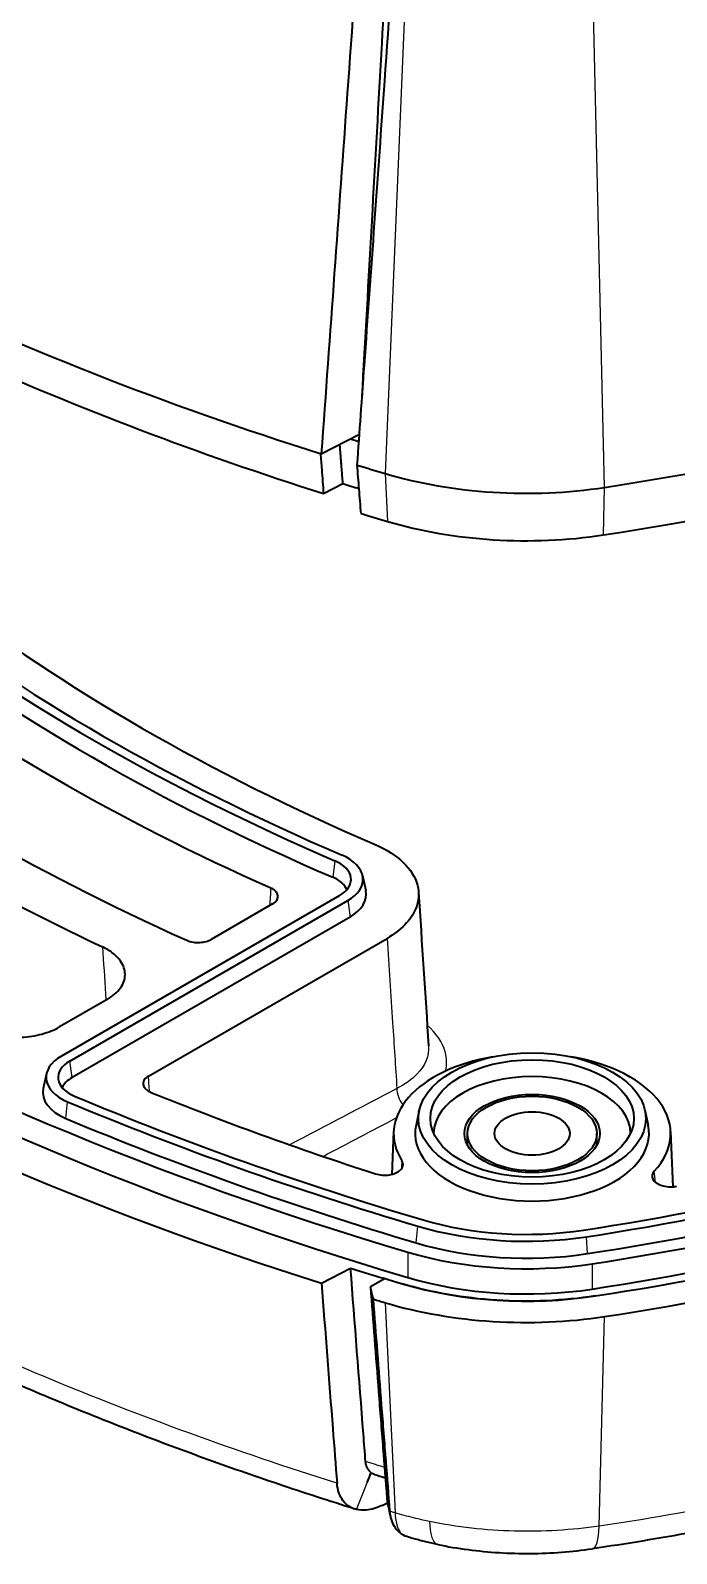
# Model space of a CAD drawing. Header units: millimetres. Extents: x 0 to 1594, y 0 to 281.
# Drawn here: x 265.48 to 275.97, y 102.24 to 126.99 of the extents above; entities that cross this region are included whole.
import ezdxf

# ---------------------------------------------------------------- set-up
doc = ezdxf.new("R2010")
doc.units = ezdxf.units.MM
doc.layers.add('Visible (ISO)', color=7, linetype='Continuous', lineweight=35)
doc.layers.add('Visible Narrow (ISO)', color=7, linetype='Continuous', lineweight=25)

msp = doc.modelspace()

# ---------------------------------------------------------------- linework, layer by layer
at = {"layer": 'Visible (ISO)'}
for p, q in [((270.2028, 120.1094), (270.823, 120.4327)), ((270.2387, 119.4651), (270.553, 119.6289)), ((270.873, 113.2591), (270.9255, 113.018)), ((270.4942, 112.9316), (265.9802, 110.3254)), ((266.1175, 110.2462), (270.6315, 112.8523)), ((269.4102, 112.798), (268.4122, 112.2218)), ((270.6689, 112.5858), (266.1549, 109.9796)), ((267.3944, 110.0012), (271.2708, 112.2393)), ((266.7216, 111.2458), (265.9486, 110.7995)), ((265.7387, 110.0406), (265.6862, 109.7995)), ((271.7942, 109.4459), (271.7417, 109.2047)), ((275.4595, 109.4459), (275.512, 109.2047)), ((271.3775, 109.1), (271.3478, 108.4048)), ((272.5769, 108.8787), (272.5769, 109.068)), ((274.6769, 108.8787), (274.6769, 109.068)), ((275.8762, 109.1), (275.9145, 108.2033)), ((270.2055, 106.6363), (270.6774, 106.8823)), ((271.2377, 106.71), (270.9997, 106.5774))]:
    msp.add_line(p, q, dxfattribs=at)
for centre, major_axis, ratio, start_param, end_param in [((291.8349, 142.8913), (-45, 0), 0.5773503, 0.8761303, 1.0693283), ((291.8349, 142.0748), (-44.7213, 0), 0.5773503, 0.9112932, 1.0668278), ((267.1559, 136.314), (-30, 0), 0.5773503, 1.8286114, 2.1172067), ((267.1559, 135.4975), (29.9213, 0), 0.5773503, 4.9702041, 5.2587993), ((291.8349, 142.8913), (44.4, 0), 0.5773503, 4.2156272, 4.2192021), ((291.8349, 142.8913), (-45, 0), 0.5773503, 1.0840716, 1.0954817), ((273.5301, 122.3573), (5, 0), 0.5773503, 4.2370743, 4.9702041), ((291.8349, 142.0748), (-44.3213, 0), 0.5773503, 1.0699446, 1.0767126), ((291.8349, 142.0748), (44.9213, 0), 0.5773503, 4.2262756, 4.2370743), ((273.5301, 121.5408), (4.9213, 0), 0.5773503, 4.2370743, 4.9702041), ((291.8349, 129.8274), (44.1956, 0), 0.5773503, 3.6169073, 4.2370743), ((291.8349, 129.8274), (-34.7131, 0), 0.5773503, 0.6408811, 0.9299153), ((291.8349, 129.4191), (44.2, 0), 0.5773503, 3.6169073, 4.2370743), ((291.8349, 130.0723), (35.8102, 0), 0.5773503, 3.7825075, 4.0714741), ((291.8349, 130.0723), (-35.616, 0), 0.5773503, 0.6409149, 0.9298815), ((291.8349, 129.8274), (-35.8631, 0), 0.5773503, 0.6409149, 0.9298815), ((291.8349, 129.4191), (-45, 0), 0.5773503, 0.5013987, 1.0693976), ((291.8349, 129.8274), (36.7131, 0), 0.5773503, 3.7996594, 4.0543222), ((291.8349, 129.8274), (-38.7131, 0), 0.5773503, 0.6627325, 0.9080638), ((291.8349, 129.8274), (39.7131, 0), 0.5773503, 3.8285671, 4.0254145), ((270.0325, 113.1981), (0.8471, 0), 0.5773503, 5.4977871, 7.2130668), ((270.0325, 113.1981), (0.6529, 0), 0.5773503, 5.4977871, 7.2130668), ((270.0325, 112.9532), (0.6, 0), 0.5773503, 0.2252758, 0.9298815), ((270.0325, 112.9532), (0.9, 0), 0.5773503, 5.4977871, 6.4081926), ((15791.1077, 9864.404), (-10391.2281, -19445.3794), 0.5958457, 5.5188406, 5.51898), ((266.5792, 109.9796), (-0.8471, 0), 0.5773503, 5.4977871, 7.2262122), ((266.5792, 109.9796), (-0.6529, 0), 0.5773503, 5.4977871, 7.2262122), ((273.6269, 109.068), (-2.25, 0), 0.5773503, 5.0000969, 6.6321991), ((273.6269, 109.068), (2.25, 0), 0.5773503, 5.7931202, 7.5662738), ((266.5792, 109.7347), (-0.6, 0), 0.5773503, 5.4977871, 6.0579095), ((273.6269, 109.068), (1.6, 0), 0.5773503, 0.0058395, 3.1357532), ((266.5792, 109.7347), (-0.9, 0), 0.5773503, 6.158178, 7.2262122), ((291.8349, 130.0723), (43.6529, 0), 0.5773503, 4.0846195, 4.2370743), ((291.8349, 129.8274), (-42.5, 0), 0.5773503, 0.9592534, 1.060717), ((291.8349, 130.0723), (43.8471, 0), 0.5773503, 4.0846195, 4.2370743), ((291.8349, 129.8274), (-43.9, 0), 0.5773503, 0.9430269, 1.0954817), ((273.6269, 109.068), (1.9, 0), 0.5773503, 3.0165853, 6.4081926), ((267.1559, 123.495), (28.6529, 0), 0.5773503, 4.9702041, 5.2587993), ((267.1559, 123.495), (28.8471, 0), 0.5773503, 4.9702041, 5.2587993), ((273.6269, 108.823), (-1.0768, 0), 0.5773503, 6.0596329, 6.1409876), ((267.1559, 123.2501), (-28.9, 0), 0.5773503, 1.8286114, 2.1172067), ((273.6269, 108.823), (1.0768, 0), 0.5773503, 0.1421977, 0.2235525), ((267.1559, 123.2501), (29.1956, 0), 0.5773503, 4.9702041, 5.2587993), ((267.1559, 122.8418), (29.2, 0), 0.5773503, 4.9702041, 5.2587993), ((267.1559, 122.8418), (29.4, 0), 0.5773503, 4.9701974, 5.2587997), ((267.1559, 122.8418), (-29.4, 0), 0.5773503, 1.8286114, 2.1172067), ((267.1559, 122.8418), (-30, 0), 0.5773503, 1.8286114, 2.1172067), ((273.5301, 109.5383), (3.6529, 0), 0.5773503, 4.2370743, 4.9702041), ((273.5301, 109.5383), (3.8471, 0), 0.5773503, 4.2370743, 4.9702041), ((273.5301, 109.2934), (-3.9, 0), 0.5773503, 1.0954817, 1.8286114), ((273.5301, 109.2934), (4.1956, 0), 0.5773503, 4.2370743, 4.9702041), ((291.8349, 129.4191), (44.4, 0), 0.5773503, 4.2299959, 4.2370785), ((291.8349, 129.4191), (-44.4, 0), 0.5773503, 1.0884032, 1.0954817), ((273.5301, 108.8851), (4.2, 0), 0.5773503, 4.2370743, 4.9702041), ((273.5301, 108.8851), (-4.4, 0), 0.5773503, 1.0954817, 1.8286114), ((291.8349, 129.4191), (-45, 0), 0.5773503, 1.0906456, 1.0954817), ((273.5301, 108.8851), (-5, 0), 0.5773503, 1.0954817, 1.8286114), ((291.848, 126.0711), (44.1223, -0.075), 0.5797812, 4.2229391, 4.2274463)]:
    msp.add_ellipse(centre, major_axis=major_axis, ratio=ratio, start_param=start_param, end_param=end_param, dxfattribs=at)
for centre, major_axis in [((273.6269, 109.3129), (1.8471, 0)), ((273.6269, 109.3129), (1.6529, 0)), ((273.6269, 109.068), (1.1, 0)), ((273.6269, 109.068), (1.05, 0)), ((273.6269, 109.068), (0.6105, 0))]:
    msp.add_ellipse(centre, major_axis=major_axis, ratio=0.5773503, dxfattribs=at)
for points, knots in [([(270.7868, 119.9277), (270.8256, 120.4692), (270.8643, 121.011), (271.0133, 123.0925), (271.1235, 124.6325), (271.3063, 127.1844), (271.3788, 128.1955), (271.4512, 129.2064)], [1.6469177, 1.6469177, 1.6469177, 1.6469177, 1.8386273, 1.8386273, 2.3835181, 2.3835181, 2.7416476, 2.7416476, 2.7416476, 2.7416476]), ([(270.8645, 121.0126), (270.9726, 122.937), (271.0809, 124.8615), (271.2364, 127.6246), (271.2837, 128.4635), (271.3309, 129.3023)], [0.0684569, 0.0684569, 0.0684569, 0.0684569, 0.755611, 0.755611, 1.05511854, 1.05511854, 1.05511854, 1.05511854]), ([(270.8546, 129.1704), (270.7777, 128.1029), (270.7008, 127.0354), (270.4835, 124.0152), (270.3431, 122.0621), (270.2028, 120.1094)], [0.3083428, 0.3083428, 0.3083428, 0.3083428, 0.6867872, 0.6867872, 1.3791764, 1.3791764, 1.3791764, 1.3791764]), ([(270.1885, 120.1139), (270.1951, 120.0283), (270.2018, 119.9425), (270.2185, 119.726), (270.2286, 119.5954), (270.2387, 119.4651)], [0.018290292, 0.018290292, 0.018290292, 0.018290292, 0.05113157, 0.05113157, 0.101175317, 0.101175317, 0.101175317, 0.101175317]), ([(270.8479, 119.144), (270.8378, 119.2745), (270.8276, 119.405), (270.8072, 119.6663), (270.797, 119.797), (270.7868, 119.9277)], [0, 0, 0, 0, 0.05013125, 0.05013125, 0.10034545, 0.10034545, 0.10034545, 0.10034545]), ([(271.0798, 113.7626), (271.2626, 113.6839), (271.4171, 113.5853), (271.6515, 113.3597), (271.7294, 113.2348), (271.7977, 112.9749), (271.7876, 112.8424), (271.696, 112.6252), (271.6372, 112.539), (271.4807, 112.3783), (271.3837, 112.3045), (271.2708, 112.2393)], [0, 0, 0, 0, 0.06841888, 0.06841888, 0.13673814, 0.13673814, 0.20501186, 0.20501186, 0.25291277, 0.25291277, 0.30082787, 0.30082787, 0.30082787, 0.30082787]), ([(269.4102, 112.798), (269.4378, 112.814), (269.4598, 112.8329), (269.4899, 112.8745), (269.4978, 112.8968), (269.4983, 112.9419), (269.4909, 112.9642), (269.4664, 112.9993), (269.4533, 113.0127), (269.4213, 113.0371), (269.4025, 113.048), (269.3815, 113.0574)], [0, 0, 0, 0, 0.011727839, 0.011727839, 0.023439189, 0.023439189, 0.035143424, 0.035143424, 0.043096748, 0.043096748, 0.051052537, 0.051052537, 0.051052537, 0.051052537]), ([(268.0157, 112.2078), (268.0465, 112.1939), (268.0817, 112.1836), (268.1569, 112.1714), (268.1962, 112.1697), (268.2683, 112.1745), (268.3007, 112.18), (268.361, 112.1968), (268.3885, 112.2081), (268.4122, 112.2218)], [0, 0, 0, 0, 0.011721324, 0.011721324, 0.023431518, 0.023431518, 0.033484823, 0.033484823, 0.04354044, 0.04354044, 0.04354044, 0.04354044]), ([(266.7216, 111.2458), (266.8138, 111.299), (266.887, 111.362), (266.9874, 111.5008), (267.0137, 111.5751), (267.0153, 111.7253), (266.9907, 111.7997), (266.9108, 111.9141), (266.87, 111.9564), (266.7711, 112.0341), (266.7134, 112.0693), (266.6488, 112.0999)], [0, 0, 0, 0, 0.03909006, 0.03909006, 0.0781273, 0.0781273, 0.1171428, 0.1171428, 0.14220416, 0.14220416, 0.16727226, 0.16727226, 0.16727226, 0.16727226]), ([(264.6061, 110.7623), (264.7066, 110.7144), (264.8223, 110.6784), (265.071, 110.634), (265.2016, 110.626), (265.447, 110.6387), (265.56, 110.6563), (265.7705, 110.7132), (265.8664, 110.752), (265.9486, 110.7995)], [0, 0, 0, 0, 0.03907277, 0.03907277, 0.07810683, 0.07810683, 0.11296653, 0.11296653, 0.14783463, 0.14783463, 0.14783463, 0.14783463]), ([(267.3944, 110.0012), (267.3668, 109.9852), (267.3448, 109.9663), (267.3146, 109.9247), (267.3068, 109.9024), (267.3063, 109.8573), (267.3137, 109.835), (267.339, 109.7987), (267.3536, 109.7842), (267.3895, 109.7581), (267.4106, 109.7466), (267.4343, 109.7371)], [0, 0, 0, 0, 0.011729434, 0.011729434, 0.023441201, 0.023441201, 0.03514471, 0.03514471, 0.043798333, 0.043798333, 0.052455094, 0.052455094, 0.052455094, 0.052455094]), ([(271.0844, 108.4135), (271.1187, 108.4024), (271.1565, 108.3953), (271.2345, 108.3898), (271.2739, 108.3915), (271.3491, 108.4036), (271.3843, 108.4137), (271.4458, 108.4413), (271.4715, 108.4584), (271.5103, 108.4973), (271.5229, 108.5188), (271.5313, 108.555), (271.5316, 108.569), (271.5263, 108.5969), (271.5208, 108.6106), (271.5125, 108.6237)], [0, 0, 0, 0, 0.011808074, 0.011808074, 0.023555368, 0.023555368, 0.035243605, 0.035243605, 0.046908108, 0.046908108, 0.058597199, 0.058597199, 0.065868139, 0.065868139, 0.073144414, 0.073144414, 0.073144414, 0.073144414]), ([(275.612, 108.4565), (275.5935, 108.4365), (275.582, 108.4146), (275.5741, 108.3695), (275.5779, 108.3468), (275.6002, 108.3036), (275.6185, 108.2835), (275.6675, 108.2485), (275.6976, 108.234), (275.7659, 108.2124), (275.8035, 108.2055), (275.8641, 108.2016), (275.8862, 108.2015), (275.9301, 108.2042), (275.9518, 108.207), (275.9727, 108.2111)], [0, 0, 0, 0, 0.011797471, 0.011797471, 0.023540377, 0.023540377, 0.035231886, 0.035231886, 0.046904608, 0.046904608, 0.058601384, 0.058601384, 0.065221382, 0.065221382, 0.071846295, 0.071846295, 0.071846295, 0.071846295]), ([(270.9217, 103.7382), (270.9101, 103.8873), (270.8985, 104.0365), (270.817, 105.0846), (270.7472, 105.9835), (270.6774, 106.8823)], [0.26440529, 0.26440529, 0.26440529, 0.26440529, 0.32169913, 0.32169913, 0.66690524, 0.66690524, 0.66690524, 0.66690524]), ([(270.6774, 106.8823), (270.7704, 106.8532), (270.8636, 106.8243), (271.0504, 106.7669), (271.1439, 106.7383), (271.2377, 106.71)], [0, 0, 0, 0, 0.031742287, 0.031742287, 0.063484573, 0.063484573, 0.063484573, 0.063484573]), ([(270.2055, 106.6363), (270.2665, 105.8487), (270.3276, 105.0611), (270.4117, 103.9778), (270.4346, 103.6821), (270.4575, 103.3864)], [0, 0, 0, 0, 0.30245462, 0.30245462, 0.41599842, 0.41599842, 0.41599842, 0.41599842]), ([(271.0488, 106.3761), (271.0406, 106.4097), (271.0324, 106.4432), (271.016, 106.5103), (271.0079, 106.5438), (270.9997, 106.5774)], [0, 0, 0, 0, 0.01760009, 0.01760009, 0.035200295, 0.035200295, 0.035200295, 0.035200295]), ([(270.9997, 106.5774), (271.0216, 106.2967), (271.0434, 106.0159), (271.0877, 105.448), (271.1101, 105.1608), (271.1325, 104.8735), (271.1564, 104.5672), (271.1803, 104.2608), (271.2251, 103.6864), (271.246, 103.4184), (271.2669, 103.1504)], [-0.67045117, -0.67045117, -0.67045117, -0.67045117, -0.56279167, -0.56279167, -0.45263594, -0.45263594, -0.45263594, -0.33514484, -0.33514484, -0.23232449, -0.23232449, -0.23232449, -0.23232449]), ([(274.6518, 106.4287), (274.1305, 106.3494), (273.5884, 106.326), (272.5167, 106.3936), (271.9961, 106.4839), (271.5168, 106.6263)], [0, 0, 0, 0, 0.16172059, 0.16172059, 0.32344114, 0.32344114, 0.32344114, 0.32344114]), ([(271.3174, 102.9365), (271.2964, 103.2045), (271.2755, 103.4725), (271.2306, 104.0468), (271.2067, 104.3532), (271.1828, 104.6595), (271.1604, 104.9467), (271.1379, 105.2338), (271.0933, 105.8061), (271.071, 106.0911), (271.0488, 106.3761)], [0.23232449, 0.23232449, 0.23232449, 0.23232449, 0.33514484, 0.33514484, 0.45263594, 0.45263594, 0.45263594, 0.56279167, 0.56279167, 0.67211988, 0.67211988, 0.67211988, 0.67211988]), ([(270.7481, 102.9663), (270.3312, 103.0968), (269.9178, 103.2312), (269.0984, 103.5076), (268.6924, 103.6496), (267.8883, 103.9411), (267.4902, 104.0906), (266.7021, 104.397), (266.3121, 104.5538), (265.5408, 104.8748), (265.1595, 105.0389), (264.7827, 105.2065)], [0.02305891, 0.02305891, 0.02305891, 0.02305891, 0.16290837, 0.16290837, 0.30275784, 0.30275784, 0.4426073, 0.4426073, 0.58245676, 0.58245676, 0.72230622, 0.72230622, 0.72230622, 0.72230622]), ([(282.3724, 104.1948), (281.8888, 104.027), (281.397, 103.8674), (280.3988, 103.5648), (279.8924, 103.4219), (278.8664, 103.1534), (278.3468, 103.0278), (277.2962, 102.7944), (276.7651, 102.6867), (275.693, 102.4896), (275.1519, 102.4003), (274.6064, 102.3209)], [0, 0, 0, 0, 0.16539328, 0.16539328, 0.33078655, 0.33078655, 0.49617983, 0.49617983, 0.66157311, 0.66157311, 0.82696638, 0.82696638, 0.82696638, 0.82696638]), ([(271.0127, 103.555), (270.9867, 103.5735), (270.9654, 103.5986), (270.9344, 103.6608), (270.9248, 103.6973), (270.9217, 103.7382)], [0.043120776, 0.043120776, 0.043120776, 0.043120776, 0.058930793, 0.058930793, 0.074643107, 0.074643107, 0.074643107, 0.074643107]), ([(271.066, 103.5285), (271.0472, 103.5344), (271.0297, 103.5429), (271.0135, 103.5544), (271.0131, 103.5547), (271.0127, 103.555)], [0.032872487, 0.032872487, 0.032872487, 0.032872487, 0.042665061, 0.042665061, 0.042922918, 0.042922918, 0.042922918, 0.042922918]), ([(270.7728, 102.9594), (270.7658, 102.9611), (270.7588, 102.9631), (270.6714, 102.9895), (270.6034, 103.0368), (270.5259, 103.1422), (270.5042, 103.1845), (270.4721, 103.279), (270.4619, 103.3308), (270.4575, 103.3864)], [0.039646009, 0.039646009, 0.039646009, 0.039646009, 0.043144553, 0.043144553, 0.083840994, 0.083840994, 0.105415164, 0.105415164, 0.126843213, 0.126843213, 0.126843213, 0.126843213]), ([(271.1927, 103.0262), (271.1028, 102.9829), (271.0141, 102.9566), (270.8749, 102.9439), (270.8218, 102.9474), (270.7728, 102.9594)], [0, 0, 0, 0, 0.036855551, 0.036855551, 0.061609464, 0.061609464, 0.061609464, 0.061609464]), ([(271.2669, 103.1504), (271.2669, 103.1495), (271.267, 103.1487), (271.2672, 103.147), (271.2672, 103.1461), (271.2673, 103.1453)], [0, 0, 0, 0, 0.00047708752, 0.00047708752, 0.00095417505, 0.00095417505, 0.00095417505, 0.00095417505]), ([(271.3179, 102.9298), (271.3178, 102.9309), (271.3177, 102.9321), (271.3175, 102.9343), (271.3175, 102.9354), (271.3174, 102.9365)], [-0.00095417505, -0.00095417505, -0.00095417505, -0.00095417505, -0.00047708752, -0.00047708752, 0, 0, 0, 0]), ([(271.5007, 102.5645), (271.4835, 102.5767), (271.4675, 102.5903), (271.4297, 102.628), (271.4094, 102.654), (271.392, 102.683), (271.3709, 102.7179), (271.354, 102.7571), (271.3296, 102.84), (271.3217, 102.8835), (271.3179, 102.9298)], [-0.069823221, -0.069823221, -0.069823221, -0.069823221, -0.058586767, -0.058586767, -0.041416822, -0.041416822, -0.041416822, -0.020708411, -0.020708411, -0.000954175, -0.000954175, -0.000954175, -0.000954175]), ([(272.0928, 102.3902), (272.0604, 102.3971), (272.0282, 102.4042), (271.964, 102.4187), (271.932, 102.4262), (271.8683, 102.4417), (271.8365, 102.4496), (271.7732, 102.4659), (271.7417, 102.4743), (271.6789, 102.4915), (271.6476, 102.5003), (271.6165, 102.5093)], [0.003541632, 0.003541632, 0.003541632, 0.003541632, 0.012358299, 0.012358299, 0.021174966, 0.021174966, 0.029991632, 0.029991632, 0.038808299, 0.038808299, 0.047624966, 0.047624966, 0.047624966, 0.047624966]), ([(272.0932, 102.3902), (272.2552, 102.3568), (272.4202, 102.3291), (272.7528, 102.2853), (272.9208, 102.2691), (273.2592, 102.2483), (273.4294, 102.2437), (273.7685, 102.246), (273.9376, 102.253), (274.2745, 102.2784), (274.4421, 102.297), (274.6064, 102.3209)], [-0.21986313, -0.21986313, -0.21986313, -0.21986313, -0.17589051, -0.17589051, -0.13191788, -0.13191788, -0.08794525, -0.08794525, -0.04397263, -0.04397263, 0, 0, 0, 0])]:
    msp.add_open_spline(points, degree=3, knots=knots, dxfattribs=at)
msp.add_rational_spline([(270.553, 119.6289), (270.5283, 119.9473), (270.5036, 120.2662)], [2.38778787099, 2.38648000112, 2.38517146931], degree=2, dxfattribs=at)
for points in [[(270.9483, 103.3952), (270.9698, 103.4484), (270.9912, 103.5017), (271.0127, 103.555)], [(271.1927, 103.0262), (271.2218, 103.0402), (271.251, 103.0543), (271.2801, 103.0683)], [(271.2673, 103.1453), (271.2692, 103.1237), (271.2724, 103.103), (271.2768, 103.0832)], [(271.3317, 102.8374), (271.3134, 102.9195), (271.2951, 103.0015), (271.2768, 103.0832)], [(271.515, 102.5543), (271.5095, 102.5577), (271.5041, 102.5613), (271.4988, 102.565)], [(271.6164, 102.5094), (271.58, 102.5199), (271.546, 102.535), (271.515, 102.5543)], [(272.0928, 102.3902), (272.0929, 102.3902), (272.093, 102.3902), (272.0932, 102.3902)]]:
    msp.add_open_spline(points, degree=3, dxfattribs=at)
at = {"layer": 'Visible Narrow (ISO)'}
for p, q in [((271.6355, 129.1516), (271.242, 119.7906)), ((274.805, 119.566), (274.5855, 128.9763)), ((271.242, 119.7906), (271.278, 119.0145)), ((274.7849, 118.7934), (274.805, 119.566)), ((270.4229, 113.5003), (270.3913, 113.2308)), ((270.6315, 112.8523), (270.6689, 112.5858)), ((266.1549, 109.9796), (266.1175, 110.2462)), ((266.0506, 109.3141), (266.0817, 109.5838)), ((271.7454, 107.2913), (271.7696, 107.5634)), ((274.5245, 107.1161), (274.511, 107.3906)), ((271.6101, 107.1395), (271.6081, 106.7291)), ((274.5999, 106.9511), (274.601, 106.5404)), ((271.242, 106.3184), (271.4004, 102.9052)), ((274.7166, 102.6899), (274.805, 106.0938)), ((271.2669, 103.1504), (271.3174, 102.9365)), ((271.3179, 102.9298), (271.2673, 103.1453))]:
    msp.add_line(p, q, dxfattribs=at)
for centre, major_axis, ratio, start_param, end_param in [((271.6425, 109.6857), (0.1397, -0.2655), 0.600618, 3.9849319, 4.9840289), ((271.8566, 103.481), (-0.2854, -0.9584), 0.3731406, 5.4630085, 6.1137819), ((274.4624, 103.3105), (0.1441, -0.9896), 0.2135304, 0, 0.8622224)]:
    msp.add_ellipse(centre, major_axis=major_axis, ratio=ratio, start_param=start_param, end_param=end_param, dxfattribs=at)
for points, knots in [([(264.9449, 124.6561), (264.9562, 124.7501), (264.9675, 124.8441), (265.0943, 125.8994), (265.2099, 126.8608), (265.3257, 127.8222), (265.4276, 128.669), (265.5297, 129.5158), (265.6593, 130.5897), (265.6867, 130.8168), (265.7141, 131.0439)], [-0.99846969, -0.99846969, -0.99846969, -0.99846969, -0.96431416, -0.96431416, -0.61511139, -0.61511139, -0.61511139, -0.30755569, -0.30755569, -0.22509229, -0.22509229, -0.22509229, -0.22509229]), ([(271.2708, 112.2393), (271.3007, 111.7814), (271.3307, 111.3235), (271.3607, 110.8656), (271.3839, 110.5102), (271.4072, 110.1549), (271.4305, 109.7995)], [0.1754622, 0.1754622, 0.1754622, 0.1754622, 0.3444013, 0.3444013, 0.3444013, 0.47552042, 0.47552042, 0.47552042, 0.47552042]), ([(266.6488, 112.0999), (266.6648, 111.8447), (266.6809, 111.5895), (266.699, 111.3013), (266.7011, 111.2682), (266.7031, 111.2351)], [0.10020361, 0.10020361, 0.10020361, 0.10020361, 0.19429667, 0.19429667, 0.20649983, 0.20649983, 0.20649983, 0.20649983]), ([(272.2225, 110.0834), (272.2457, 110.1855), (272.2435, 110.29), (272.1724, 110.5456), (272.0723, 110.6947), (271.9236, 110.828)], [0.13640796, 0.13640796, 0.13640796, 0.13640796, 0.19284548, 0.19284548, 0.27657727, 0.27657727, 0.27657727, 0.27657727]), ([(271.9454, 110.4926), (271.9554, 110.3315), (271.8903, 110.1715), (271.6723, 109.9454), (271.5618, 109.8664), (271.4305, 109.7995)], [-0.16896344, -0.16896344, -0.16896344, -0.16896344, -0.06517389, -0.06517389, 0, 0, 0, 0]), ([(270.4575, 103.3864), (268.8244, 103.9013), (267.2469, 104.4748), (265.3381, 105.2686), (264.9437, 105.4385), (264.5542, 105.612)], [0.03583204, 0.03583204, 0.03583204, 0.03583204, 0.58134514, 0.58134514, 0.72560509, 0.72560509, 0.72560509, 0.72560509]), ([(282.5627, 104.5837), (281.4681, 104.2039), (280.3303, 103.8647), (277.7225, 103.2076), (276.2354, 102.9113), (274.7166, 102.6899)], [0, 0, 0, 0, 0.37148818, 0.37148818, 0.82696638, 0.82696638, 0.82696638, 0.82696638]), ([(271.2284, 103.6434), (271.2269, 103.6439), (271.2254, 103.6443), (271.2239, 103.6448), (271.1972, 103.653), (271.1706, 103.6611), (271.1173, 103.6775), (271.0906, 103.6857), (271.064, 103.694), (271.0165, 103.7086), (270.9691, 103.7234), (270.9217, 103.7382)], [-0.018406291, -0.018406291, -0.018406291, -0.018406291, -0.017901155, -0.017901155, -0.017901155, -0.008950578, -0.008950578, 0, 0, 0, 0.015973193, 0.015973193, 0.015973193, 0.015973193]), ([(271.4004, 102.9052), (271.3918, 102.9078), (271.3831, 102.9103), (271.3658, 102.9155), (271.3572, 102.9181), (271.3485, 102.9207), (271.3383, 102.9237), (271.3281, 102.9268), (271.3179, 102.9298)], [0, 0, 0, 0, 0.0028553585, 0.0028553585, 0.005710717, 0.005710717, 0.005710717, 0.0090778039, 0.0090778039, 0.0090778039, 0.0090778039]), ([(271.9615, 102.7631), (271.9249, 102.7708), (271.8885, 102.7788), (271.8009, 102.7987), (271.7499, 102.8109), (271.6993, 102.8235), (271.6487, 102.8361), (271.5984, 102.8493), (271.4988, 102.8765), (271.4494, 102.8906), (271.4004, 102.9052)], [0.003825314, 0.003825314, 0.003825314, 0.003825314, 0.01297618, 0.01297618, 0.025952361, 0.025952361, 0.025952361, 0.038928541, 0.038928541, 0.051904721, 0.051904721, 0.051904721, 0.051904721]), ([(271.9615, 102.7631), (271.9615, 102.7614), (271.9616, 102.7597), (271.9645, 102.6746), (271.9732, 102.6027), (272.002, 102.4872), (272.0217, 102.4444), (272.0603, 102.4032), (272.0759, 102.3938), (272.0928, 102.3902)], [-0.14402901, -0.14402901, -0.14402901, -0.14402901, -0.143360212, -0.143360212, -0.110744505, -0.110744505, -0.078128757, -0.078128757, -0.059157947, -0.059157947, -0.059157947, -0.059157947]), ([(274.7166, 102.6899), (274.2694, 102.6242), (273.8037, 102.5959), (272.8696, 102.6195), (272.403, 102.6723), (271.9615, 102.7631)], [0, 0, 0, 0, 0.10901709, 0.10901709, 0.2195798, 0.2195798, 0.2195798, 0.2195798])]:
    msp.add_open_spline(points, degree=3, knots=knots, dxfattribs=at)
for points in [[(269.3815, 113.0574), (269.3754, 112.9619), (269.3693, 112.8664), (269.3632, 112.7709)], [(267.4113, 109.7474), (267.4056, 109.832), (267.4, 109.9166), (267.3944, 110.0012)], [(271.4305, 109.7995), (270.8498, 109.4939), (270.2691, 109.1889), (269.6884, 108.8847)], [(270.2302, 108.6969), (270.6269, 108.905), (271.0236, 109.1134), (271.4203, 109.3221)], [(271.5125, 108.6237), (271.509, 108.5792), (271.5055, 108.5347), (271.5021, 108.4902)], [(275.6272, 108.2784), (275.6222, 108.3378), (275.6171, 108.3971), (275.612, 108.4565)], [(270.7728, 102.9594), (270.8313, 103.1047), (270.8898, 103.2499), (270.9483, 103.3952)]]:
    msp.add_open_spline(points, degree=3, dxfattribs=at)

doc.saveas('drawing.dxf')
